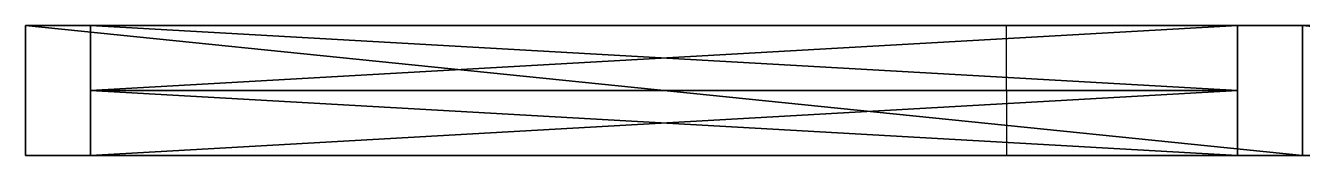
# Model space of a CAD drawing. Header units: centimetres. Extents: x 0 to 14354, y 31475 to 33783.
# Drawn here: x 14046.5 to 14144.8, y 31740.1 to 31750.1 of the extents above; entities that cross this region are included whole.
import ezdxf

# ---------------------------------------------------------------- set-up
doc = ezdxf.new("R2010")
doc.units = ezdxf.units.CM
doc.header["$LTSCALE"] = 100
doc.header["$MEASUREMENT"] = 0
doc.layers.add('3D- Aluminium', color=69, linetype='CONTINUOUS')
doc.layers.add('3D- Glass', color=4, linetype='CONTINUOUS')

msp = doc.modelspace()

# ---------------------------------------------------------------- linework, layer by layer
at = {"layer": '3D- Aluminium'}
for p, q in [((14046.508, 31740.088, 1108.5), (14046.508, 31750.088, 1108.5)), ((14046.508, 31750.088, 1108.5), (14144.841, 31750.088, 1108.5)), ((14046.508, 31740.088, 1318.5), (14046.508, 31750.088, 1318.5)), ((14046.508, 31750.088, 1318.5), (14144.841, 31750.088, 1318.5)), ((14144.841, 31750.088, 1168.5), (14046.508, 31750.088, 1168.5)), ((14046.508, 31750.088, 1168.5), (14046.508, 31750.088, 1108.5)), ((14046.508, 31740.088, 1168.5), (14046.508, 31750.088, 1168.5)), ((14046.508, 31750.088, 1168.5), (14046.508, 31750.088, 1318.5)), ((14046.508, 31750.088, 1077.5), (14046.508, 31750.088, 1108.5)), ((14046.508, 31750.088, 777.5), (14046.508, 31750.088, 1077.5)), ((14046.508, 31750.088, 777.5), (14144.841, 31750.088, 777.5)), ((14046.508, 31740.088, 1077.5), (14046.508, 31750.088, 1077.5)), ((14046.508, 31740.088, 777.5), (14046.508, 31750.088, 777.5)), ((14046.508, 31740.088, 1108.5), (14046.508, 31750.088, 1108.5)), ((14144.841, 31750.088, 1108.5), (14046.508, 31750.088, 1108.5)), ((14051.508, 31745.088, 1313.5), (14051.508, 31750.088, 1313.5)), ((14051.508, 31750.088, 1313.5), (14139.841, 31750.088, 1313.5)), ((14139.841, 31750.088, 1173.5), (14051.508, 31750.088, 1173.5)), ((14051.508, 31745.088, 1173.5), (14051.508, 31750.088, 1173.5)), ((14051.508, 31750.088, 1173.5), (14051.508, 31750.088, 1313.5)), ((14051.508, 31745.088, 1113.5), (14051.508, 31750.088, 1113.5)), ((14051.508, 31750.088, 1113.5), (14051.508, 31750.088, 1163.5)), ((14051.508, 31745.088, 1163.5), (14051.508, 31750.088, 1163.5)), ((14139.841, 31750.088, 1113.5), (14051.508, 31750.088, 1113.5)), ((14051.508, 31750.088, 1163.5), (14139.841, 31750.088, 1163.5)), ((14051.508, 31750.088, 1013.5), (14051.508, 31750.088, 1103.5)), ((14051.508, 31745.088, 1013.5), (14051.508, 31750.088, 1013.5)), ((14139.841, 31750.088, 782.5), (14051.508, 31750.088, 782.5)), ((14051.508, 31750.088, 1003.5), (14139.841, 31750.088, 1003.5)), ((14051.508, 31750.088, 782.5), (14051.508, 31750.088, 1003.5)), ((14051.508, 31745.088, 782.5), (14051.508, 31750.088, 782.5)), ((14051.508, 31745.088, 1003.5), (14051.508, 31750.088, 1003.5)), ((14139.841, 31750.088, 1013.5), (14051.508, 31750.088, 1013.5)), ((14051.508, 31745.088, 1103.5), (14051.508, 31750.088, 1103.5)), ((14051.508, 31750.088, 1103.5), (14139.841, 31750.088, 1103.5)), ((14122.058, 31745.088, 1013.5), (14122.058, 31750.088, 1013.5)), ((14122.058, 31745.088, 1003.5), (14122.058, 31750.088, 1003.5)), ((14139.841, 31745.088, 1313.5), (14139.841, 31750.088, 1313.5)), ((14139.841, 31745.088, 1173.5), (14139.841, 31750.088, 1173.5)), ((14139.841, 31750.088, 1163.5), (14139.841, 31750.088, 1113.5)), ((14139.841, 31750.088, 1313.5), (14139.841, 31750.088, 1173.5)), ((14139.841, 31745.088, 1113.5), (14139.841, 31750.088, 1113.5)), ((14139.841, 31745.088, 1163.5), (14139.841, 31750.088, 1163.5)), ((14139.841, 31750.088, 1103.5), (14139.841, 31750.088, 1013.5)), ((14139.841, 31750.088, 1003.5), (14139.841, 31750.088, 782.5)), ((14139.841, 31745.088, 782.5), (14139.841, 31750.088, 782.5)), ((14139.841, 31745.088, 1003.5), (14139.841, 31750.088, 1003.5)), ((14139.841, 31750.088, 1013.5), (14139.841, 31745.088, 1013.5)), ((14139.841, 31745.088, 1103.5), (14139.841, 31750.088, 1103.5)), ((14144.841, 31750.088, 1287.5), (14144.841, 31750.088, 1318.5)), ((14144.841, 31750.088, 987.5), (14144.841, 31750.088, 1287.5)), ((14144.841, 31750.088, 987.5), (14243.174, 31750.088, 987.5)), ((14144.841, 31740.088, 1287.5), (14144.841, 31750.088, 1287.5)), ((14144.841, 31740.088, 987.5), (14144.841, 31750.088, 987.5)), ((14144.841, 31740.088, 1318.5), (14144.841, 31750.088, 1318.5)), ((14243.174, 31750.088, 1318.5), (14144.841, 31750.088, 1318.5)), ((14144.841, 31750.088, 1318.5), (14144.841, 31750.088, 1108.5)), ((14144.841, 31750.088, 1318.5), (14144.841, 31740.088, 1318.5)), ((14144.841, 31740.088, 1108.5), (14144.841, 31750.088, 1108.5)), ((14144.841, 31740.088, 1318.5), (14144.841, 31750.088, 1318.5)), ((14144.841, 31750.088, 1168.5), (14144.841, 31750.088, 1108.5)), ((14144.841, 31750.088, 1318.5), (14144.841, 31750.088, 1168.5)), ((14144.841, 31750.088, 1108.5), (14144.841, 31750.088, 777.5)), ((14144.841, 31740.088, 777.5), (14144.841, 31750.088, 777.5)), ((14144.841, 31740.088, 1108.5), (14144.841, 31750.088, 1108.5)), ((14051.508, 31745.088, 1313.5), (14139.841, 31745.088, 1313.5)), ((14139.841, 31745.088, 1173.5), (14051.508, 31745.088, 1173.5)), ((14051.508, 31745.088, 1173.5), (14051.508, 31745.088, 1313.5)), ((14051.508, 31745.088, 1113.5), (14051.508, 31745.088, 1163.5)), ((14139.841, 31745.088, 1113.5), (14051.508, 31745.088, 1113.5)), ((14051.508, 31745.088, 1163.5), (14139.841, 31745.088, 1163.5)), ((14051.508, 31745.088, 1313.5), (14051.508, 31740.088, 1313.5)), ((14051.508, 31745.088, 1173.5), (14051.508, 31740.088, 1173.5)), ((14051.508, 31745.088, 1163.5), (14051.508, 31740.088, 1163.5)), ((14051.508, 31745.088, 1113.5), (14051.508, 31740.088, 1113.5)), ((14051.508, 31745.088, 782.5), (14051.508, 31745.088, 1003.5)), ((14139.841, 31745.088, 782.5), (14051.508, 31745.088, 782.5)), ((14051.508, 31745.088, 1013.5), (14051.508, 31745.088, 1103.5)), ((14139.841, 31745.088, 1013.5), (14051.508, 31745.088, 1013.5)), ((14051.508, 31745.088, 1103.5), (14139.841, 31745.088, 1103.5)), ((14051.508, 31745.088, 1103.5), (14051.508, 31740.088, 1103.5)), ((14051.508, 31745.088, 782.5), (14051.508, 31740.088, 782.5)), ((14051.508, 31745.088, 1003.5), (14051.508, 31740.088, 1003.5)), ((14051.508, 31745.088, 1003.5), (14139.841, 31745.088, 1003.5)), ((14051.508, 31745.088, 1013.5), (14051.508, 31740.088, 1013.5)), ((14122.058, 31745.088, 1003.5), (14122.058, 31740.088, 1003.5)), ((14122.058, 31745.088, 1013.5), (14122.058, 31740.088, 1013.5)), ((14139.841, 31745.088, 1313.5), (14139.841, 31745.088, 1173.5)), ((14139.841, 31745.088, 1163.5), (14139.841, 31745.088, 1113.5)), ((14139.841, 31745.088, 1173.5), (14139.841, 31740.088, 1173.5)), ((14139.841, 31745.088, 1313.5), (14139.841, 31740.088, 1313.5)), ((14139.841, 31745.088, 1163.5), (14139.841, 31740.088, 1163.5)), ((14139.841, 31745.088, 1113.5), (14139.841, 31740.088, 1113.5)), ((14139.841, 31745.088, 1103.5), (14139.841, 31740.088, 1103.5)), ((14139.841, 31745.088, 782.5), (14139.841, 31740.088, 782.5)), ((14139.841, 31745.088, 1003.5), (14139.841, 31740.088, 1003.5)), ((14139.841, 31745.088, 1003.5), (14139.841, 31745.088, 782.5)), ((14139.841, 31745.088, 1013.5), (14139.841, 31740.088, 1013.5)), ((14139.841, 31745.088, 1103.5), (14139.841, 31745.088, 1013.5)), ((14046.508, 31740.088, 1108.5), (14144.841, 31740.088, 1108.5)), ((14046.508, 31740.088, 1318.5), (14144.841, 31740.088, 1318.5)), ((14046.508, 31740.088, 1168.5), (14046.508, 31740.088, 1108.5)), ((14046.508, 31740.088, 1168.5), (14046.508, 31740.088, 1318.5)), ((14144.841, 31740.088, 1168.5), (14046.508, 31740.088, 1168.5)), ((14046.508, 31740.088, 1077.5), (14046.508, 31740.088, 1108.5)), ((14046.508, 31740.088, 777.5), (14046.508, 31740.088, 1077.5)), ((14046.508, 31740.088, 777.5), (14144.841, 31740.088, 777.5)), ((14144.841, 31740.088, 1108.5), (14046.508, 31740.088, 1108.5)), ((14051.508, 31740.088, 1313.5), (14139.841, 31740.088, 1313.5)), ((14139.841, 31740.088, 1173.5), (14051.508, 31740.088, 1173.5)), ((14051.508, 31740.088, 1173.5), (14051.508, 31740.088, 1313.5)), ((14051.508, 31740.088, 1113.5), (14051.508, 31740.088, 1163.5)), ((14051.508, 31740.088, 1163.5), (14139.841, 31740.088, 1163.5)), ((14139.841, 31740.088, 1113.5), (14051.508, 31740.088, 1113.5)), ((14051.508, 31740.088, 1013.5), (14051.508, 31740.088, 1103.5)), ((14051.508, 31740.088, 1103.5), (14139.841, 31740.088, 1103.5)), ((14139.841, 31740.088, 782.5), (14051.508, 31740.088, 782.5)), ((14051.508, 31740.088, 782.5), (14051.508, 31740.088, 1003.5)), ((14051.508, 31740.088, 1003.5), (14139.841, 31740.088, 1003.5)), ((14139.841, 31740.088, 1013.5), (14051.508, 31740.088, 1013.5)), ((14139.841, 31740.088, 1313.5), (14139.841, 31740.088, 1173.5)), ((14139.841, 31740.088, 1163.5), (14139.841, 31740.088, 1113.5)), ((14139.841, 31740.088, 1103.5), (14139.841, 31740.088, 1013.5)), ((14139.841, 31740.088, 1003.5), (14139.841, 31740.088, 782.5)), ((14144.841, 31740.088, 1287.5), (14144.841, 31740.088, 1318.5)), ((14243.174, 31740.088, 1318.5), (14144.841, 31740.088, 1318.5)), ((14144.841, 31740.088, 1108.5), (14144.841, 31740.088, 1318.5)), ((14144.841, 31740.088, 1318.5), (14144.841, 31740.088, 1168.5)), ((14144.841, 31740.088, 1168.5), (14144.841, 31740.088, 1108.5)), ((14144.841, 31740.088, 1108.5), (14144.841, 31740.088, 777.5))]:
    msp.add_line(p, q, dxfattribs=at)

# ---------------------------------------------------------------- meshes
mesh = msp.add_polyface(dxfattribs=at)
corners = [(14144.841, 31740.088, 1108.5), (14046.508, 31750.088, 1108.5), (14144.841, 31750.088, 1108.5), (14046.508, 31740.088, 1108.5)]
mesh.append_faces([[corners[k] for k in face] for face in [(0, 1, 2), (1, 0, 3)]], dxfattribs={"vtx0": -1})
mesh = msp.add_polyface(dxfattribs=at)
corners = [(14046.508, 31750.088, 1318.5), (14144.841, 31740.088, 1318.5), (14144.841, 31750.088, 1318.5), (14046.508, 31740.088, 1318.5)]
mesh.append_faces([[corners[k] for k in face] for face in [(0, 1, 2), (1, 0, 3)]], dxfattribs={"vtx0": -1})
mesh = msp.add_polyface(dxfattribs=at)
corners = [(14046.508, 31750.088, 1168.5), (14051.508, 31750.088, 1163.5), (14046.508, 31750.088, 1108.5), (14144.841, 31750.088, 1168.5), (14139.841, 31750.088, 1163.5), (14139.841, 31750.088, 1113.5), (14051.508, 31750.088, 1113.5), (14144.841, 31750.088, 1108.5)]
mesh.append_faces([[corners[k] for k in face] for face in [(0, 1, 2), (1, 3, 4), (4, 3, 5), (2, 6, 7), (6, 2, 1), (7, 5, 3)]], dxfattribs={"vtx0": -1, "vtx1": -1})
mesh.append_faces([[corners[k] for k in face] for face in [(1, 0, 3), (7, 6, 5)]], dxfattribs={"vtx0": -1, "vtx2": -1})
mesh = msp.add_polyface(dxfattribs=at)
corners = [(14046.508, 31740.088, 1168.5), (14046.508, 31750.088, 1108.5), (14046.508, 31740.088, 1108.5), (14046.508, 31750.088, 1168.5)]
mesh.append_faces([[corners[k] for k in face] for face in [(0, 1, 2), (1, 0, 3)]], dxfattribs={"vtx0": -1})
mesh = msp.add_polyface(dxfattribs=at)
corners = [(14046.508, 31740.088, 1318.5), (14046.508, 31750.088, 1168.5), (14046.508, 31740.088, 1168.5), (14046.508, 31750.088, 1318.5)]
mesh.append_faces([[corners[k] for k in face] for face in [(0, 1, 2), (1, 0, 3)]], dxfattribs={"vtx0": -1})
mesh = msp.add_polyface(dxfattribs=at)
corners = [(14046.508, 31750.088, 1318.5), (14051.508, 31750.088, 1313.5), (14046.508, 31750.088, 1168.5), (14144.841, 31750.088, 1318.5), (14139.841, 31750.088, 1313.5), (14139.841, 31750.088, 1173.5), (14051.508, 31750.088, 1173.5), (14144.841, 31750.088, 1168.5)]
mesh.append_faces([[corners[k] for k in face] for face in [(0, 1, 2), (1, 3, 4), (4, 3, 5), (2, 6, 7), (6, 2, 1), (7, 5, 3)]], dxfattribs={"vtx0": -1, "vtx1": -1})
mesh.append_faces([[corners[k] for k in face] for face in [(1, 0, 3), (7, 6, 5)]], dxfattribs={"vtx0": -1, "vtx2": -1})
mesh = msp.add_polyface(dxfattribs=at)
corners = [(14051.508, 31750.088, 1003.5), (14051.508, 31750.088, 1013.5), (14139.841, 31750.088, 1003.5), (14051.508, 31750.088, 1103.5), (14139.841, 31750.088, 1013.5), (14139.841, 31750.088, 782.5), (14046.508, 31750.088, 1108.5), (14144.841, 31750.088, 1108.5), (14139.841, 31750.088, 1103.5), (14144.841, 31750.088, 777.5), (14046.508, 31750.088, 777.5), (14051.508, 31750.088, 782.5), (14046.508, 31750.088, 1077.5)]
mesh.append_faces([[corners[k] for k in face] for face in [(0, 1, 2), (1, 0, 3), (2, 4, 5), (3, 7, 8), (8, 7, 4), (10, 11, 9), (11, 6, 0)]], dxfattribs={"vtx0": -1, "vtx1": -1})
mesh.append_faces([[corners[k] for k in face] for face in [(6, 3, 0), (9, 5, 4)]], dxfattribs={"vtx0": -1, "vtx1": -1, "vtx2": -1})
mesh.append_faces([[corners[k] for k in face] for face in [(2, 1, 4), (3, 6, 7), (4, 7, 9), (11, 10, 12), (11, 12, 6), (9, 11, 5)]], dxfattribs={"vtx0": -1, "vtx2": -1})
mesh = msp.add_polyface(dxfattribs=at)
corners = [(14046.508, 31740.088, 1077.5), (14046.508, 31750.088, 1108.5), (14046.508, 31750.088, 1077.5), (14046.508, 31740.088, 1108.5)]
mesh.append_faces([[corners[k] for k in face] for face in [(0, 1, 2), (1, 0, 3)]], dxfattribs={"vtx0": -1})
mesh = msp.add_polyface(dxfattribs=at)
corners = [(14046.508, 31740.088, 777.5), (14046.508, 31750.088, 1077.5), (14046.508, 31750.088, 777.5), (14046.508, 31740.088, 1077.5)]
mesh.append_faces([[corners[k] for k in face] for face in [(0, 1, 2), (1, 0, 3)]], dxfattribs={"vtx0": -1})
mesh = msp.add_polyface(dxfattribs=at)
corners = [(14144.841, 31740.088, 777.5), (14046.508, 31750.088, 777.5), (14144.841, 31750.088, 777.5), (14046.508, 31740.088, 777.5)]
mesh.append_faces([[corners[k] for k in face] for face in [(0, 1, 2), (1, 0, 3)]], dxfattribs={"vtx0": -1})
mesh = msp.add_polyface(dxfattribs=at)
corners = [(14046.508, 31750.088, 1108.5), (14144.841, 31740.088, 1108.5), (14144.841, 31750.088, 1108.5), (14046.508, 31740.088, 1108.5)]
mesh.append_faces([[corners[k] for k in face] for face in [(0, 1, 2), (1, 0, 3)]], dxfattribs={"vtx0": -1})
mesh = msp.add_polyface(dxfattribs=at)
corners = [(14139.841, 31745.088, 1313.5), (14051.508, 31750.088, 1313.5), (14139.841, 31750.088, 1313.5), (14051.508, 31745.088, 1313.5)]
mesh.append_faces([[corners[k] for k in face] for face in [(0, 1, 2), (1, 0, 3)]], dxfattribs={"vtx0": -1})
mesh = msp.add_polyface(dxfattribs=at)
corners = [(14051.508, 31750.088, 1173.5), (14139.841, 31745.088, 1173.5), (14139.841, 31750.088, 1173.5), (14051.508, 31745.088, 1173.5)]
mesh.append_faces([[corners[k] for k in face] for face in [(0, 1, 2), (1, 0, 3)]], dxfattribs={"vtx0": -1})
mesh = msp.add_polyface(dxfattribs=at)
corners = [(14051.508, 31750.088, 1313.5), (14051.508, 31745.088, 1173.5), (14051.508, 31750.088, 1173.5), (14051.508, 31745.088, 1313.5)]
mesh.append_faces([[corners[k] for k in face] for face in [(0, 1, 2), (1, 0, 3)]], dxfattribs={"vtx0": -1})
mesh = msp.add_polyface(dxfattribs=at)
corners = [(14051.508, 31750.088, 1163.5), (14051.508, 31745.088, 1113.5), (14051.508, 31750.088, 1113.5), (14051.508, 31745.088, 1163.5)]
mesh.append_faces([[corners[k] for k in face] for face in [(0, 1, 2), (1, 0, 3)]], dxfattribs={"vtx0": -1})
mesh = msp.add_polyface(dxfattribs=at)
corners = [(14051.508, 31750.088, 1113.5), (14139.841, 31745.088, 1113.5), (14139.841, 31750.088, 1113.5), (14051.508, 31745.088, 1113.5)]
mesh.append_faces([[corners[k] for k in face] for face in [(0, 1, 2), (1, 0, 3)]], dxfattribs={"vtx0": -1})
mesh = msp.add_polyface(dxfattribs=at)
corners = [(14139.841, 31745.088, 1163.5), (14051.508, 31750.088, 1163.5), (14139.841, 31750.088, 1163.5), (14051.508, 31745.088, 1163.5)]
mesh.append_faces([[corners[k] for k in face] for face in [(0, 1, 2), (1, 0, 3)]], dxfattribs={"vtx0": -1})
mesh = msp.add_polyface(dxfattribs=at)
corners = [(14051.508, 31750.088, 1103.5), (14051.508, 31745.088, 1013.5), (14051.508, 31750.088, 1013.5), (14051.508, 31745.088, 1103.5)]
mesh.append_faces([[corners[k] for k in face] for face in [(0, 1, 2), (1, 0, 3)]], dxfattribs={"vtx0": -1})
mesh = msp.add_polyface(dxfattribs=at)
corners = [(14051.508, 31750.088, 782.5), (14139.841, 31745.088, 782.5), (14139.841, 31750.088, 782.5), (14051.508, 31745.088, 782.5)]
mesh.append_faces([[corners[k] for k in face] for face in [(0, 1, 2), (1, 0, 3)]], dxfattribs={"vtx0": -1})
mesh = msp.add_polyface(dxfattribs=at)
corners = [(14139.841, 31745.088, 1003.5), (14051.508, 31750.088, 1003.5), (14139.841, 31750.088, 1003.5), (14051.508, 31745.088, 1003.5)]
mesh.append_faces([[corners[k] for k in face] for face in [(0, 1, 2), (1, 0, 3)]], dxfattribs={"vtx0": -1})
mesh = msp.add_polyface(dxfattribs=at)
corners = [(14051.508, 31750.088, 1003.5), (14051.508, 31745.088, 782.5), (14051.508, 31750.088, 782.5), (14051.508, 31745.088, 1003.5)]
mesh.append_faces([[corners[k] for k in face] for face in [(0, 1, 2), (1, 0, 3)]], dxfattribs={"vtx0": -1})
mesh = msp.add_polyface(dxfattribs=at)
corners = [(14051.508, 31750.088, 1013.5), (14139.841, 31745.088, 1013.5), (14139.841, 31750.088, 1013.5), (14051.508, 31745.088, 1013.5)]
mesh.append_faces([[corners[k] for k in face] for face in [(0, 1, 2), (1, 0, 3)]], dxfattribs={"vtx0": -1})
mesh = msp.add_polyface(dxfattribs=at)
corners = [(14139.841, 31750.088, 1103.5), (14051.508, 31745.088, 1103.5), (14051.508, 31750.088, 1103.5), (14139.841, 31745.088, 1103.5)]
mesh.append_faces([[corners[k] for k in face] for face in [(0, 1, 2), (1, 0, 3)]], dxfattribs={"vtx0": -1})
mesh = msp.add_polyface(dxfattribs=at)
corners = [(14139.841, 31745.088, 1313.5), (14139.841, 31750.088, 1173.5), (14139.841, 31745.088, 1173.5), (14139.841, 31750.088, 1313.5)]
mesh.append_faces([[corners[k] for k in face] for face in [(0, 1, 2), (1, 0, 3)]], dxfattribs={"vtx0": -1})
mesh = msp.add_polyface(dxfattribs=at)
corners = [(14139.841, 31745.088, 1163.5), (14139.841, 31750.088, 1113.5), (14139.841, 31745.088, 1113.5), (14139.841, 31750.088, 1163.5)]
mesh.append_faces([[corners[k] for k in face] for face in [(0, 1, 2), (1, 0, 3)]], dxfattribs={"vtx0": -1})
mesh = msp.add_polyface(dxfattribs=at)
corners = [(14139.841, 31745.088, 1013.5), (14139.841, 31750.088, 1103.5), (14139.841, 31750.088, 1013.5), (14139.841, 31745.088, 1103.5)]
mesh.append_faces([[corners[k] for k in face] for face in [(0, 1, 2), (1, 0, 3)]], dxfattribs={"vtx0": -1})
mesh = msp.add_polyface(dxfattribs=at)
corners = [(14139.841, 31745.088, 782.5), (14139.841, 31750.088, 1003.5), (14139.841, 31750.088, 782.5), (14139.841, 31745.088, 1003.5)]
mesh.append_faces([[corners[k] for k in face] for face in [(0, 1, 2), (1, 0, 3)]], dxfattribs={"vtx0": -1})
mesh = msp.add_polyface(dxfattribs=at)
corners = [(14149.841, 31750.088, 1213.5), (14149.841, 31750.088, 1223.5), (14238.174, 31750.088, 1213.5), (14149.841, 31750.088, 1313.5), (14238.174, 31750.088, 1223.5), (14238.174, 31750.088, 992.5), (14144.841, 31750.088, 1318.5), (14243.174, 31750.088, 1318.5), (14238.174, 31750.088, 1313.5), (14243.174, 31750.088, 987.5), (14144.841, 31750.088, 987.5), (14149.841, 31750.088, 992.5), (14144.841, 31750.088, 1287.5)]
mesh.append_faces([[corners[k] for k in face] for face in [(0, 1, 2), (1, 0, 3), (2, 4, 5), (3, 7, 8), (8, 7, 4), (10, 11, 9), (11, 6, 0)]], dxfattribs={"vtx0": -1, "vtx1": -1})
mesh.append_faces([[corners[k] for k in face] for face in [(6, 3, 0), (9, 5, 4)]], dxfattribs={"vtx0": -1, "vtx1": -1, "vtx2": -1})
mesh.append_faces([[corners[k] for k in face] for face in [(2, 1, 4), (3, 6, 7), (4, 7, 9), (11, 10, 12), (11, 12, 6), (9, 11, 5)]], dxfattribs={"vtx0": -1, "vtx2": -1})
mesh = msp.add_polyface(dxfattribs=at)
corners = [(14144.841, 31740.088, 1287.5), (14144.841, 31750.088, 1318.5), (14144.841, 31750.088, 1287.5), (14144.841, 31740.088, 1318.5)]
mesh.append_faces([[corners[k] for k in face] for face in [(0, 1, 2), (1, 0, 3)]], dxfattribs={"vtx0": -1})
mesh = msp.add_polyface(dxfattribs=at)
corners = [(14144.841, 31740.088, 987.5), (14144.841, 31750.088, 1287.5), (14144.841, 31750.088, 987.5), (14144.841, 31740.088, 1287.5)]
mesh.append_faces([[corners[k] for k in face] for face in [(0, 1, 2), (1, 0, 3)]], dxfattribs={"vtx0": -1})
mesh = msp.add_polyface(dxfattribs=at)
corners = [(14243.174, 31740.088, 987.5), (14144.841, 31750.088, 987.5), (14243.174, 31750.088, 987.5), (14144.841, 31740.088, 987.5)]
mesh.append_faces([[corners[k] for k in face] for face in [(0, 1, 2), (1, 0, 3)]], dxfattribs={"vtx0": -1})
mesh = msp.add_polyface(dxfattribs=at)
corners = [(14144.841, 31750.088, 1318.5), (14243.174, 31740.088, 1318.5), (14243.174, 31750.088, 1318.5), (14144.841, 31740.088, 1318.5)]
mesh.append_faces([[corners[k] for k in face] for face in [(0, 1, 2), (1, 0, 3)]], dxfattribs={"vtx0": -1})
mesh = msp.add_polyface(dxfattribs=at)
corners = [(14144.841, 31750.088, 1168.5), (14144.841, 31740.088, 1108.5), (14144.841, 31750.088, 1108.5), (14144.841, 31740.088, 1168.5), (14144.841, 31750.088, 1318.5), (14144.841, 31740.088, 1318.5)]
mesh.append_faces([[corners[k] for k in face] for face in [(0, 1, 2), (3, 4, 5)]], dxfattribs={"vtx0": -1})
mesh.append_faces([[corners[k] for k in face] for face in [(1, 0, 3)]], dxfattribs={"vtx0": -1, "vtx1": -1})
mesh.append_faces([[corners[k] for k in face] for face in [(3, 0, 4)]], dxfattribs={"vtx0": -1, "vtx2": -1})
mesh = msp.add_polyface(dxfattribs=at)
corners = [(14144.841, 31750.088, 1108.5), (14144.841, 31740.088, 777.5), (14144.841, 31750.088, 777.5), (14144.841, 31740.088, 1108.5)]
mesh.append_faces([[corners[k] for k in face] for face in [(0, 1, 2), (1, 0, 3)]], dxfattribs={"vtx0": -1})
mesh = msp.add_polyface(dxfattribs=at)
corners = [(14051.508, 31745.088, 1313.5), (14051.508, 31740.088, 1173.5), (14051.508, 31745.088, 1173.5), (14051.508, 31740.088, 1313.5)]
mesh.append_faces([[corners[k] for k in face] for face in [(0, 1, 2), (1, 0, 3)]], dxfattribs={"vtx0": -1})
mesh = msp.add_polyface(dxfattribs=at)
corners = [(14139.841, 31740.088, 1163.5), (14051.508, 31745.088, 1163.5), (14139.841, 31745.088, 1163.5), (14051.508, 31740.088, 1163.5)]
mesh.append_faces([[corners[k] for k in face] for face in [(0, 1, 2), (1, 0, 3)]], dxfattribs={"vtx0": -1})
mesh = msp.add_polyface(dxfattribs=at)
corners = [(14051.508, 31745.088, 1173.5), (14139.841, 31740.088, 1173.5), (14139.841, 31745.088, 1173.5), (14051.508, 31740.088, 1173.5)]
mesh.append_faces([[corners[k] for k in face] for face in [(0, 1, 2), (1, 0, 3)]], dxfattribs={"vtx0": -1})
mesh = msp.add_polyface(dxfattribs=at)
corners = [(14139.841, 31740.088, 1313.5), (14051.508, 31745.088, 1313.5), (14139.841, 31745.088, 1313.5), (14051.508, 31740.088, 1313.5)]
mesh.append_faces([[corners[k] for k in face] for face in [(0, 1, 2), (1, 0, 3)]], dxfattribs={"vtx0": -1})
mesh = msp.add_polyface(dxfattribs=at)
corners = [(14051.508, 31745.088, 1163.5), (14051.508, 31740.088, 1113.5), (14051.508, 31745.088, 1113.5), (14051.508, 31740.088, 1163.5)]
mesh.append_faces([[corners[k] for k in face] for face in [(0, 1, 2), (1, 0, 3)]], dxfattribs={"vtx0": -1})
mesh = msp.add_polyface(dxfattribs=at)
corners = [(14051.508, 31745.088, 1113.5), (14139.841, 31740.088, 1113.5), (14139.841, 31745.088, 1113.5), (14051.508, 31740.088, 1113.5)]
mesh.append_faces([[corners[k] for k in face] for face in [(0, 1, 2), (1, 0, 3)]], dxfattribs={"vtx0": -1})
mesh = msp.add_polyface(dxfattribs=at)
corners = [(14051.508, 31740.088, 1013.5), (14051.508, 31745.088, 1103.5), (14051.508, 31745.088, 1013.5), (14051.508, 31740.088, 1103.5)]
mesh.append_faces([[corners[k] for k in face] for face in [(0, 1, 2), (1, 0, 3)]], dxfattribs={"vtx0": -1})
mesh = msp.add_polyface(dxfattribs=at)
corners = [(14051.508, 31740.088, 1103.5), (14139.841, 31745.088, 1103.5), (14051.508, 31745.088, 1103.5), (14139.841, 31740.088, 1103.5)]
mesh.append_faces([[corners[k] for k in face] for face in [(0, 1, 2), (1, 0, 3)]], dxfattribs={"vtx0": -1})
mesh = msp.add_polyface(dxfattribs=at)
corners = [(14139.841, 31740.088, 782.5), (14051.508, 31745.088, 782.5), (14139.841, 31745.088, 782.5), (14051.508, 31740.088, 782.5)]
mesh.append_faces([[corners[k] for k in face] for face in [(0, 1, 2), (1, 0, 3)]], dxfattribs={"vtx0": -1})
mesh = msp.add_polyface(dxfattribs=at)
corners = [(14051.508, 31740.088, 782.5), (14051.508, 31745.088, 1003.5), (14051.508, 31745.088, 782.5), (14051.508, 31740.088, 1003.5)]
mesh.append_faces([[corners[k] for k in face] for face in [(0, 1, 2), (1, 0, 3)]], dxfattribs={"vtx0": -1})
mesh = msp.add_polyface(dxfattribs=at)
corners = [(14051.508, 31745.088, 1003.5), (14139.841, 31740.088, 1003.5), (14139.841, 31745.088, 1003.5), (14051.508, 31740.088, 1003.5)]
mesh.append_faces([[corners[k] for k in face] for face in [(0, 1, 2), (1, 0, 3)]], dxfattribs={"vtx0": -1})
mesh = msp.add_polyface(dxfattribs=at)
corners = [(14139.841, 31740.088, 1013.5), (14051.508, 31745.088, 1013.5), (14139.841, 31745.088, 1013.5), (14051.508, 31740.088, 1013.5)]
mesh.append_faces([[corners[k] for k in face] for face in [(0, 1, 2), (1, 0, 3)]], dxfattribs={"vtx0": -1})
mesh = msp.add_polyface(dxfattribs=at)
corners = [(14139.841, 31740.088, 1313.5), (14139.841, 31745.088, 1173.5), (14139.841, 31740.088, 1173.5), (14139.841, 31745.088, 1313.5)]
mesh.append_faces([[corners[k] for k in face] for face in [(0, 1, 2), (1, 0, 3)]], dxfattribs={"vtx0": -1})
mesh = msp.add_polyface(dxfattribs=at)
corners = [(14139.841, 31740.088, 1163.5), (14139.841, 31745.088, 1113.5), (14139.841, 31740.088, 1113.5), (14139.841, 31745.088, 1163.5)]
mesh.append_faces([[corners[k] for k in face] for face in [(0, 1, 2), (1, 0, 3)]], dxfattribs={"vtx0": -1})
mesh = msp.add_polyface(dxfattribs=at)
corners = [(14139.841, 31745.088, 1103.5), (14139.841, 31740.088, 1013.5), (14139.841, 31745.088, 1013.5), (14139.841, 31740.088, 1103.5)]
mesh.append_faces([[corners[k] for k in face] for face in [(0, 1, 2), (1, 0, 3)]], dxfattribs={"vtx0": -1})
mesh = msp.add_polyface(dxfattribs=at)
corners = [(14139.841, 31745.088, 1003.5), (14139.841, 31740.088, 782.5), (14139.841, 31745.088, 782.5), (14139.841, 31740.088, 1003.5)]
mesh.append_faces([[corners[k] for k in face] for face in [(0, 1, 2), (1, 0, 3)]], dxfattribs={"vtx0": -1})
mesh = msp.add_polyface(dxfattribs=at)
corners = [(14046.508, 31740.088, 1168.5), (14051.508, 31740.088, 1173.5), (14046.508, 31740.088, 1318.5), (14144.841, 31740.088, 1168.5), (14139.841, 31740.088, 1173.5), (14139.841, 31740.088, 1313.5), (14051.508, 31740.088, 1313.5), (14144.841, 31740.088, 1318.5)]
mesh.append_faces([[corners[k] for k in face] for face in [(0, 1, 2), (1, 3, 4), (4, 3, 5), (2, 6, 7), (6, 2, 1), (7, 5, 3)]], dxfattribs={"vtx0": -1, "vtx1": -1})
mesh.append_faces([[corners[k] for k in face] for face in [(1, 0, 3), (7, 6, 5)]], dxfattribs={"vtx0": -1, "vtx2": -1})
mesh = msp.add_polyface(dxfattribs=at)
corners = [(14046.508, 31740.088, 1108.5), (14051.508, 31740.088, 1113.5), (14046.508, 31740.088, 1168.5), (14144.841, 31740.088, 1108.5), (14139.841, 31740.088, 1113.5), (14139.841, 31740.088, 1163.5), (14051.508, 31740.088, 1163.5), (14144.841, 31740.088, 1168.5)]
mesh.append_faces([[corners[k] for k in face] for face in [(0, 1, 2), (1, 3, 4), (4, 3, 5), (2, 6, 7), (6, 2, 1), (7, 5, 3)]], dxfattribs={"vtx0": -1, "vtx1": -1})
mesh.append_faces([[corners[k] for k in face] for face in [(1, 0, 3), (7, 6, 5)]], dxfattribs={"vtx0": -1, "vtx2": -1})
mesh = msp.add_polyface(dxfattribs=at)
corners = [(14046.508, 31740.088, 1108.5), (14051.508, 31740.088, 1103.5), (14046.508, 31740.088, 1077.5), (14144.841, 31740.088, 1108.5), (14046.508, 31740.088, 777.5), (14139.841, 31740.088, 1103.5), (14139.841, 31740.088, 1013.5), (14139.841, 31740.088, 1003.5), (14139.841, 31740.088, 782.5), (14051.508, 31740.088, 782.5), (14144.841, 31740.088, 777.5), (14051.508, 31740.088, 1013.5), (14051.508, 31740.088, 1003.5)]
mesh.append_faces([[corners[k] for k in face] for face in [(0, 1, 2), (2, 1, 4), (1, 3, 5), (5, 3, 6), (7, 3, 8), (4, 9, 10), (11, 4, 1), (9, 11, 12), (10, 8, 3), (6, 12, 11), (12, 6, 7)]], dxfattribs={"vtx0": -1, "vtx1": -1})
mesh.append_faces([[corners[k] for k in face] for face in [(6, 3, 7), (9, 4, 11)]], dxfattribs={"vtx0": -1, "vtx1": -1, "vtx2": -1})
mesh.append_faces([[corners[k] for k in face] for face in [(1, 0, 3), (10, 9, 8)]], dxfattribs={"vtx0": -1, "vtx2": -1})
mesh = msp.add_polyface(dxfattribs=at)
corners = [(14144.841, 31740.088, 1318.5), (14149.841, 31740.088, 1313.5), (14144.841, 31740.088, 1287.5), (14243.174, 31740.088, 1318.5), (14144.841, 31740.088, 987.5), (14238.174, 31740.088, 1313.5), (14238.174, 31740.088, 1223.5), (14238.174, 31740.088, 1213.5), (14238.174, 31740.088, 992.5), (14149.841, 31740.088, 992.5), (14243.174, 31740.088, 987.5), (14149.841, 31740.088, 1223.5), (14149.841, 31740.088, 1213.5)]
mesh.append_faces([[corners[k] for k in face] for face in [(0, 1, 2), (2, 1, 4), (1, 3, 5), (5, 3, 6), (7, 3, 8), (4, 9, 10), (11, 4, 1), (9, 11, 12), (10, 8, 3), (6, 12, 11), (12, 6, 7)]], dxfattribs={"vtx0": -1, "vtx1": -1})
mesh.append_faces([[corners[k] for k in face] for face in [(6, 3, 7), (9, 4, 11)]], dxfattribs={"vtx0": -1, "vtx1": -1, "vtx2": -1})
mesh.append_faces([[corners[k] for k in face] for face in [(1, 0, 3), (10, 9, 8)]], dxfattribs={"vtx0": -1, "vtx2": -1})
at = {"layer": '3D- Glass'}
mesh = msp.add_polyface(dxfattribs=at)
corners = [(14139.841, 31745.088, 1313.5), (14051.508, 31745.088, 1173.5), (14051.508, 31745.088, 1313.5), (14139.841, 31745.088, 1173.5)]
mesh.append_faces([[corners[k] for k in face] for face in [(0, 1, 2), (1, 0, 3)]], dxfattribs={"vtx0": -1})
mesh = msp.add_polyface(dxfattribs=at)
corners = [(14139.841, 31745.088, 1163.5), (14051.508, 31745.088, 1113.5), (14051.508, 31745.088, 1163.5), (14139.841, 31745.088, 1113.5)]
mesh.append_faces([[corners[k] for k in face] for face in [(0, 1, 2), (1, 0, 3)]], dxfattribs={"vtx0": -1})
mesh = msp.add_polyface(dxfattribs=at)
corners = [(14139.841, 31745.088, 1003.5), (14051.508, 31745.088, 782.5), (14051.508, 31745.088, 1003.5), (14139.841, 31745.088, 782.5)]
mesh.append_faces([[corners[k] for k in face] for face in [(0, 1, 2), (1, 0, 3)]], dxfattribs={"vtx0": -1})
mesh = msp.add_polyface(dxfattribs=at)
corners = [(14139.841, 31745.088, 1103.5), (14051.508, 31745.088, 1013.5), (14051.508, 31745.088, 1103.5), (14139.841, 31745.088, 1013.5)]
mesh.append_faces([[corners[k] for k in face] for face in [(0, 1, 2), (1, 0, 3)]], dxfattribs={"vtx0": -1})

doc.saveas('drawing.dxf')
